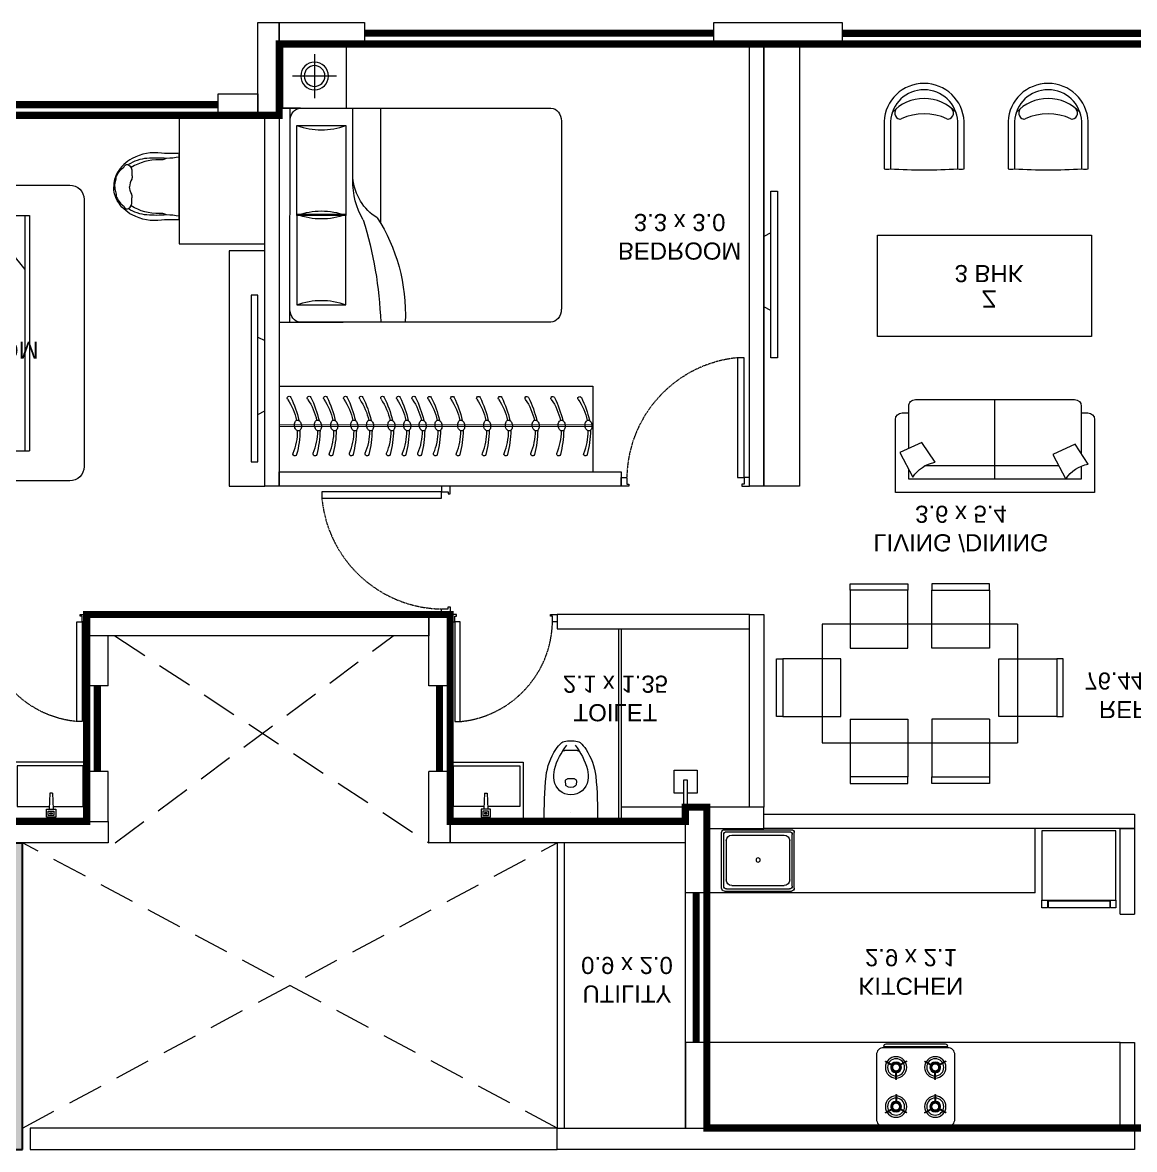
# Model space of a CAD drawing. Header units: inches. Extents: x 27644242 to 29005101, y -955243 to 216979.
# Drawn here: x 28747994 to 28755794, y -346802 to -338901 of the extents above; entities that cross this region are included whole.
import ezdxf

# ---------------------------------------------------------------- set-up
doc = ezdxf.new("R2010")
doc.units = ezdxf.units.IN
doc.header["$MEASUREMENT"] = 0
doc.set_wipeout_variables(frame=1)
for name, pattern in [('DASHED', [0.75, 0.5, -0.25]), ('DASHED2', [0.375, 0.25, -0.125]), ('HIDDEN', [0.375, 0.25, -0.125])]:
    doc.linetypes.add(name, pattern=pattern)
doc.layers.get('Defpoints').update_dxf_attribs({"color": 8})
for name, color, linetype, lineweight in [('AHC-A-COLUMN', 210, 'Continuous', 30), ('AHC-A-DUCT', 14, 'HIDDEN', 5), ('Columns', 1, 'Continuous', 25), ('DOOR', 4, 'Continuous', 0), ('ELEVATION', 40, 'Continuous', 13), ('FURN', 250, 'Continuous', 0), ('WALL', 7, 'Continuous', 20), ('WINDOW', 162, 'Continuous', 13)]:
    doc.layers.add(name, color=color, linetype=linetype, lineweight=lineweight)
doc.layers.add('text', color=7, linetype='Continuous')
doc.styles.add('AMITS', font='arial.ttf')

# ---------------------------------------------------------------- blocks, each defined once
blk = doc.blocks.new('FFFF')
at = {"layer": 'Columns', "ltscale": 500, "transparency": 33554610}
h = blk.add_hatch(color=256, dxfattribs=at)
h.dxf.hatch_style = 1
h.paths.add_polyline_path([(27448525.2, -46437.6), (27450525.2, -46437.6), (27450525.2, -48237.6), (27450525.2, -48387.6), (27450725.2, -48387.6), (27450725.2, -46237.6), (27446125.2, -46237.6), (27446125.2, -48387.6), (27446325.2, -48387.6), (27446325.2, -48237.6), (27446325.2, -46437.6), (27448325.2, -46437.6), (27448325.2, -48237.6), (27448325.2, -48387.6), (27448525.2, -48387.6), (27448525.2, -48237.6), (27448519.5, -48237.6), (27448525.2, -48232.4)])
at = {"color": 8, "ltscale": 500}
for p, q in [((27446325.2, -46437.6), (27448325.2, -48237.6)), ((27448325.2, -46437.6), (27446325.2, -48237.6)), ((27448519.5, -48237.6), (27450525.2, -46437.6)), ((27448525.2, -46437.6), (27450525.2, -48237.6))]:
    blk.add_line(p, q, dxfattribs=at)
at = {"layer": 'AHC-A-COLUMN', "ltscale": 500}
for p, q in [((27446125.2, -48387.6), (27446125.2, -46237.6)), ((27446125.2, -46237.6), (27450725.2, -46237.6)), ((27450725.2, -48387.6), (27450725.2, -46237.6)), ((27446325.2, -46437.6), (27448325.2, -46437.6)), ((27446325.2, -48387.6), (27446325.2, -46437.6)), ((27448325.2, -48387.6), (27448325.2, -46437.6)), ((27450525.2, -46437.6), (27448525.2, -46437.6)), ((27448525.2, -48387.6), (27448525.2, -46437.6)), ((27450525.2, -48387.6), (27450525.2, -46437.6)), ((27446325.2, -48237.6), (27446875.2, -48237.6)), ((27446875.2, -48237.6), (27446875.2, -48387.6)), ((27447775.2, -48237.6), (27447775.2, -48387.6)), ((27447775.2, -48237.6), (27448325.2, -48237.6)), ((27448519.5, -48237.6), (27449025.2, -48237.6)), ((27449025.2, -48237.6), (27449025.2, -48387.6)), ((27449925.2, -48237.6), (27449925.2, -48387.6)), ((27449925.2, -48237.6), (27450525.2, -48237.6)), ((27446125.2, -48387.6), (27446875.2, -48387.6)), ((27447775.2, -48387.6), (27449025.2, -48387.6)), ((27449925.2, -48387.6), (27450725.2, -48387.6))]:
    blk.add_line(p, q, dxfattribs=at)
at = {"layer": 'FURN', "ltscale": 500}
blk.add_line((27446875.2, -48387.6), (27449925.2, -48387.6), dxfattribs=at)
at = {"layer": 'text', "ltscale": 100, "char_height": 300, "width": 1823.983, "attachment_point": 1, "style": 'AMITS'}
for insert in [(27446404.4, -46901.2), (27448631.1, -46901.2)]:
    blk.add_mtext('\\pxqc;{\\H0.833333x;LIFT\\P\\H0.6x;2.0 x 1.8\\P10 P}', dxfattribs=dict(at, insert=insert))
blk = doc.blocks.new('DOOR_750')
at = {"layer": 'DOOR'}
for points in [[(-70, 50), (-32.5, 50), (-32.5, 750), (-70, 750)], [(-750, 50), (-717.5, 50), (-717.5, 12.5), (-705, 12.5), (-705, 0), (-750, 0)], [(0, 50), (-32.5, 50), (-32.5, 12.5), (-45, 12.5), (-45, 0), (0, 0)]]:
    blk.add_lwpolyline(points, close=True, dxfattribs=at)
at = {"layer": 'DOOR', "linetype": 'DASHED', "ltscale": 10}
blk.add_arc((-2.4, 38), 715.2, 95.4221, 179.04025, dxfattribs=at)
blk = doc.blocks.new('A$C3C731254-flat-1')
at = {"layer": 'FURN'}
for p, q in [((-77430.4, -2820), (-77430.7, -2801.7)), ((-77430.4, -2801.7), (-77317.9, -2797)), ((-77430.4, -2820), (-77317.9, -2824.7))]:
    blk.add_line(p, q, dxfattribs=at)
for points in [[(-77233.3, -3060.6), (-77647.7, -3060.6), (-77647.7, -2547.5), (-77233.3, -2547.5)], [(-77262.7, -2843), (-77262.7, -2778.3), (-77317.9, -2778.3), (-77317.9, -2843)], [(-77275, -2830.8), (-77275, -2790.5), (-77305.7, -2790.5), (-77305.7, -2830.8)], [(-77287.2, -2818.6), (-77287.2, -2802.7), (-77293.4, -2802.7), (-77293.4, -2818.6)]]:
    blk.add_lwpolyline(points, close=True, dxfattribs=at)
blk.add_lwpolyline([(-77338.5, -2823.8), (-77338.5, -3036.2), (-77623.2, -3036.2), (-77623.2, -2571.9), (-77338.5, -2571.9), (-77338.5, -2797.8)], dxfattribs=at)
blk = doc.blocks.new('A$C3A956F37-flat-1')
at = {"layer": 'FURN'}
blk.add_line((-168.3, 90.2), (0, 90.2), dxfattribs=at)
for points in [[(-97.1, 66.7), (-97.1, 0), (-258.5, 0), (-258.5, 161.4), (-97.1, 161.4), (-97.1, 90.2)], [(0, 67.1), (-191.4, 67.1), (-191.4, 90.2), (-168.3, 90.2)]]:
    blk.add_lwpolyline(points, dxfattribs=at)
blk = doc.blocks.new('A$C3D5F2F58')
at = {"color": 0, "linetype": 'ByBlock'}
blk.add_wipeout([(187.5, 0), (-187.5, 0), (-185.4, -124.8), (-182.6, -194.2), (-178.7, -263.3), (-175.9, -302), (-169.5, -348.6), (-150.7, -414.8), (-143.6, -432.7), (-131.4, -459.4), (-111.6, -495.4), (-106, -504.2), (-86.3, -529.7), (-71.8, -545.1), (-63.8, -552.7), (-55.8, -558), (-40.6, -562), (-22.7, -564.1), (3.1, -565), (29.6, -563.4), (46.7, -561), (55.8, -558), (74.2, -542.7), (100.9, -511.4), (135.4, -451.2), (158.3, -392.2), (171.2, -340), (178.9, -260.4), (185.1, -136.1), (187.4, -46)], dxfattribs=at)
for p, q in [((-187.5, 0), (187.5, 0)), ((0, -62.5), (0, -62.5)), ((-38.3, -282.4), (-35.8, -255.2)), ((-24.2, -298), (24.2, -298)), ((35.8, -255.2), (38.3, -282.4)), ((-42.5, -496.8), (42.5, -496.8))]:
    blk.add_line(p, q, dxfattribs=at)
at = {"color": 0, "linetype": 'ByBlock', "extrusion": (0, 0, -1)}
for centre, major_axis, ratio, start_param, end_param in [((3903, 5.3), (4087.6, 164.4), 0.940247, 3.100232, 3.182953), ((-3903, 5.4), (-4087.6, 164.4), 0.940247, 3.100232, 3.182953), ((0, -305.1), (84.4, 84.4), 1, 4.07333, 6.922251), ((0, -292.3), (-38.2, 38.2), 1, 0.139988, 1.430816), ((86.9, -319.1), (146.6, 146.6), 1, 3.705861, 4.079165), ((-24.2, -283.7), (10, 10), 1, 2.356198, 4.018929), ((-27.3, -256), (6.03, 6.03), 1, 4.01894, 4.852375), ((24.2, -283.7), (-10, 10), 1, 2.264265, 3.926995), ((27.3, -256), (6.03, 6.03), 1, -0.139979, 0.693472), ((-86.9, -319.1), (-146.6, 146.6), 1, 2.204028, 2.577331), ((275.8, -257.5), (321.4, 321.4), 1, 3.353441, 3.79389), ((326.3, -245.8), (-323.4, 323.4), 1, 4.816657, 5.23508), ((-326.3, -245.8), (-323.4, 323.4), 1, 2.618909, 3.037332), ((-275.8, -257.5), (-321.4, 321.4), 1, 2.489302, 2.929752), ((119.3, -350.5), (192.8, 192.8), 1, 3.092098, 3.328462), ((-40.9, -527.4), (24.1, 24.1), 1, 2.528301, 3.092099), ((-42.5, -474.1), (16.1, 16.1), 1, 2.356198, 3.387836), ((42.5, -474.1), (16.1, 16.1), 1, 1.324559, 2.356198), ((40.9, -527.4), (24.1, 24.1), 1, 1.620298, 2.184095), ((-119.3, -350.5), (192.8, 192.8), 1, 1.383935, 1.620298), ((0, -292.3), (-192.8, 192.8), 1, 3.75489, 4.099099)]:
    blk.add_ellipse(centre, major_axis=major_axis, ratio=ratio, start_param=start_param, end_param=end_param, dxfattribs=at)
blk = doc.blocks.new('A$C3E645E75')
at = {"extrusion": (0, 0, -1), "zscale": -0.9999999999999998, "rotation": 179.9999999999989}
blk.add_blockref('A$C3D5F2F58', (0, 0), dxfattribs=at)
blk = doc.blocks.new('KITCHEN')
at = {"layer": 'FURN'}
for p, q in [((-135119.8, 232209.5, 0), (-135591, 232209.5, 0)), ((-135134.2, 232195.1, 0), (-135576.6, 232195.1, 0)), ((-135610.4, 231798.9, 0), (-135610.4, 232190.1, 0)), ((-135596, 231813.3, 0), (-135596, 232175.7, 0)), ((-135577.9, 231857, 0), (-135577.9, 232131.9, 0)), ((-135171.7, 232170.8, 0), (-135539.1, 232170.8, 0)), ((-135132.8, 232131.9, 0), (-135132.8, 231857, 0)), ((-135114.8, 231813.3, 0), (-135114.8, 232175.7, 0)), ((-135100.4, 231798.9, 0), (-135100.4, 232190.1, 0)), ((-135171.7, 231818.2, 0), (-135539.1, 231818.2, 0)), ((-135119.8, 231779.5, 0), (-135591, 231779.5, 0)), ((-135134.2, 231793.9, 0), (-135576.6, 231793.9, 0))]:
    blk.add_line(p, q, dxfattribs=at)
blk.add_circle((-135356.3, 231997.3, 0), 14.6, dxfattribs=at)
for centre, radius, start, end in [((-135591, 232190.1, 0), 19.4, 89.99995, 179.99995), ((-135576.6, 232175.7, 0), 19.4, 89.99995, 179.99995), ((-135134.2, 232175.7, 0), 19.4, 359.99995, 89.99995), ((-135119.8, 232190.1, 0), 19.4, 359.99995, 89.99995), ((-135539.1, 232131.9, 0), 38.9, 89.99995, 179.99995), ((-135171.7, 232131.9, 0), 38.9, 359.99995, 89.99995), ((-135591, 231798.9, 0), 19.4, 180.00005, 270.00005), ((-135576.6, 231813.3, 0), 19.4, 180.00005, 270.00005), ((-135539.1, 231857, 0), 38.9, 179.99995, 269.99995), ((-135171.7, 231857, 0), 38.9, 269.99995, 359.99995), ((-135134.2, 231813.3, 0), 19.4, 270.00005, 0.00005), ((-135119.8, 231798.9, 0), 19.4, 270.00005, 0.00005)]:
    blk.add_arc(centre, radius, start, end, dxfattribs=at)
blk = doc.blocks.new('A$C700F438C')
at = {"layer": 'FURN', "color": 8, "extrusion": (-6.65399e-08, 5.27913e-08, 1)}
for p, q in [((0.0734, 1.5, 0), (1.8303, 1.5001, 0)), ((1.98, 1.5001, 0), (1.53, 1.5001, 0)), ((1.98, 1.5001, 0), (1.53, 1.5001, 0)), ((1.98, 1.5001, 0), (1.53, 1.5001, 0)), ((1.9038, 1.5001, 0), (1.9039, 0.0001, 0)), ((0.0001, 0.0914, 0), (0, 1.4086, 0)), ((1.8548, 1.3782, 0), (1.5121, 1.3782, 0)), ((1.5121, 1.3782, 0), (1.5121, 0.7466, 0)), ((1.8548, 0.7466, 0), (1.8548, 1.3782, 0)), ((1.2673, 0.799, 0), (1.2673, 0.0001, 0)), ((1.5121, 0.122, 0), (1.5121, 0.7536, 0)), ((1.5121, 0.7536, 0), (1.8548, 0.7536, 0)), ((1.5121, 0.7466, 0), (1.8548, 0.7466, 0)), ((1.8548, 0.7536, 0), (1.8549, 0.122, 0)), ((1.4632, 0.503, 0), (1.4632, 0.0001, 0)), ((1.8549, 0.122, 0), (1.5121, 0.122, 0)), ((1.8304, 0.0001, 0), (0.0735, 0, 0)), ((1.9039, 0.0001, 0), (1.9801, 0.0001, 0))]:
    blk.add_line(p, q, dxfattribs=at)
at = {"layer": 'FURN', "linetype": 'Continuous', "lineweight": 0, "extrusion": (-6.65399e-08, 5.27913e-08, 1)}
blk.add_line((1.8304, 0.0001, 0), (1.9174, 0.0001, 0), dxfattribs=at)
at = {"layer": 'FURN', "color": 8, "extrusion": (6.65399e-08, -5.27913e-08, -1)}
for centre, major_axis, ratio, start_param, end_param in [((0.0735, 1.4086, 0), (0, -0.0914, 0), 0.803207, 1.570796, 3.141593), ((1.9589, 1.4544, 0), (0, -1.0771, 0), 0.803207, 0.880587, 1.613256), ((3.067, 1.6025, 0), (0.0001, -2.243, 0), 0.803207, 1.197175, 1.525138), ((1.8304, 1.4087, 0), (0, -0.0914, 0), 0.803207, 3.141593, 4.712389), ((1.6834, 2.1097, 0), (0, -0.762, 0), 0.803207, -0.283794, 0.283794), ((0.6693, 0.0845, 0), (-0.7051, -0.6147, 0), 0.604617, 2.952061, 3.536756), ((-0.0315, 0.1903, 0), (-1.467, -0.4936, 0), 0.581007, 3.019706, 3.343381), ((1.6835, 0.0151, 0), (0, -0.762, 0), 0.803207, 2.857799, 3.425387), ((0.0735, 0.0914, 0), (0, -0.0914, 0), 0.803207, 0, 1.570796), ((1.8304, 0.0915, 0), (0, -0.0914, 0), 0.803207, -1.570796, 0)]:
    blk.add_ellipse(centre, major_axis=major_axis, ratio=ratio, start_param=start_param, end_param=end_param, dxfattribs=at)
at = {"layer": 'FURN', "color": 8, "extrusion": (-6.65399e-08, 5.27913e-08, 1)}
for centre, start_param, end_param in [((1.6835, 1.4851, 0), -0.283794, 0.283794), ((1.6835, -0.6096, 0), 2.857799, 3.425387)]:
    blk.add_ellipse(centre, major_axis=(0, -0.762, 0), ratio=0.803207, start_param=start_param, end_param=end_param, dxfattribs=at)
blk = doc.blocks.new('BEDROOM')
at = {"layer": 'FURN', "linetype": 'Continuous', "extrusion": (-5.00305e-08, -8.66553e-08, 1)}
for p, q in [((1066.1, 501.3, 0), (1066.1, 192.6, 0)), ((911.7, 347, 0), (1220.4, 347, 0))]:
    blk.add_line(p, q, dxfattribs=at)
at = {"layer": 'FURN', "ltscale": 500}
blk.add_line((1314.6, 122.1, 0), (1315.2, -1377.9, 0), dxfattribs=at)
at = {"layer": 'FURN', "ltscale": 0.05, "extrusion": (-5.00305e-08, -8.66553e-08, 1), "elevation": 0}
blk.add_lwpolyline([(1291.1, 122), (841.1, 122), (841.1, 572), (1291.1, 572)], close=True, dxfattribs=at)
at = {"layer": 'FURN', "linetype": 'Continuous', "extrusion": (-5.00305e-08, -8.66553e-08, 1)}
for radius in [97, 72.8]:
    blk.add_circle((1066.1, 347, 0), radius, dxfattribs=at)
at = {"layer": 'FURN', "extrusion": (-3.01072e-07, 1.30707e-07, 1), "xscale": -1000.000000000015, "yscale": 1000.000000000015, "zscale": 1000.000000000007, "rotation": 180.0236273616612}
blk.add_blockref('A$C700F438C', (-665.5, 121.4, 0), dxfattribs=at)
blk = doc.blocks.new('edddew234')
at = {"layer": 'FURN', "linetype": 'Continuous', "extrusion": (5.00305e-08, 8.66553e-08, 1)}
for p, q in [((1390.9, 2058.4, 0), (1390.9, 1749.7, 0)), ((1545.3, 1904, 0), (1236.6, 1904, 0))]:
    blk.add_line(p, q, dxfattribs=at)
at = {"layer": 'FURN', "ltscale": 0.05, "extrusion": (5.00305e-08, 8.66553e-08, 1)}
for p, q in [((1615.9, 1650, 0), (-334.1, 1650, 0)), ((-334.1, 1650, 0), (-334.1, 0, 0)), ((5.5, 1650, 0), (-299.5, 1271.1, 0)), ((-299.5, 1650, 0), (-299.5, 0, 0)), ((1546.7, 1650, 0), (1546.7, 0, 0)), ((1615.9, 1650, 0), (1615.9, 0, 0)), ((1615.9, 0, 0), (-334.1, 0, 0))]:
    blk.add_line(p, q, dxfattribs=at)
blk.add_lwpolyline([(1165.9, 1679), (1615.9, 1679), (1615.9, 2129), (1165.9, 2129)], close=True, dxfattribs=at)
at = {"layer": 'FURN', "linetype": 'Continuous', "extrusion": (5.00305e-08, 8.66553e-08, 1)}
for points in [[(1494.4, 1449.2), (1203.1, 1449.2), (1203.1, 869.5), (1494.4, 869.5)], [(1494.4, 189.8), (1203.1, 189.8), (1203.1, 769.5), (1494.4, 769.5)]]:
    blk.add_lwpolyline(points, close=True, dxfattribs=at)
for radius in [97, 72.8]:
    blk.add_circle((1390.9, 1904), radius, dxfattribs=at)
blk = doc.blocks.new('TVVVV')
at = {"layer": 'FURN', "ltscale": 1000, "elevation": 0}
blk.add_lwpolyline([(-129.9, 740.3), (-82, 740.3), (-82, -428.6), (-129.9, -428.6)], close=True, dxfattribs=at)
for points in [[(-129.9, 446.7), (-178.7, 422)], [(-129.9, -95.7), (-178.7, -71)]]:
    blk.add_lwpolyline(points, dxfattribs=at)
blk = doc.blocks.new('CHAIR3A')
at = {"linetype": 'ByBlock'}
blk.add_line((-52, -301), (-52, 301), dxfattribs=at)
for points in [[(-52, 301, -0.003941), (-52, 301, 0.024434), (-3, 299, 0.045583), (106, 303, -0.150789), (371, 255, -0.143435), (506, 126, -0.142303), (537, 0, -2.98005)], [(-52, 267, 0.057605), (62, 255, -0.038875), (238, 255, -0.121281), (406, 199, -1.697813)], [(-52, 267, 0.057605), (62, 255, -0.038875), (238, 255, -0.121281), (406, 199, -1.697813)], [(68, 254, 0.173618), (87, 244, 0.0594), (126, 241, -0.149572), (381, 173, 1.755029)], [(68, 254, 0.173618), (87, 244, 0.0594), (126, 241, -0.149572), (381, 173, 1.755029)], [(529, 0, 0.08954), (521, 43, -0.106296), (517, 70, 0.127969), (512, 95, 0.046207), (480, 147, 0.087077), (465, 161, -0.116175), (440, 187, 0.417123), (406, 196, 0.303615), (375, 132, -0.099252), (373, 96, 0.17219), (376, 68, -0.081748), (395, 0, 1.609398)], [(529, 0, 0.08954), (521, 43, -0.106296), (517, 70, 0.127969), (512, 95, 0.046207), (480, 147, 0.087077), (465, 161, -0.116175), (440, 187, 0.417123), (406, 196, 0.303615), (375, 132, -0.099252), (373, 96, 0.17219), (376, 68, -0.081748), (395, 0, 1.609398)], [(-52, -301, 0.003941), (-52, -300, -0.024434), (-3, -299, -0.045583), (106, -303, 0.150789), (371, -255, 0.143435), (506, -126, 0.142303), (537, 0, 2.98005)], [(529, 0, -0.08954), (521, -43, 0.106296), (517, -70, -0.127969), (512, -95, -0.046207), (480, -147, -0.087077), (465, -161, 0.116175), (440, -187, -0.417123), (406, -196, -0.303615), (375, -132, 0.099252), (373, -96, -0.17219), (376, -68, 0.081748), (395, 0, -1.609398)], [(529, 0, -0.08954), (521, -43, 0.106296), (517, -70, -0.127969), (512, -95, -0.046207), (480, -147, -0.087077), (465, -161, 0.116175), (440, -187, -0.417123), (406, -196, -0.303615), (375, -132, 0.099252), (373, -96, -0.17219), (376, -68, 0.081748), (395, 0, -1.609398)], [(-52, -267, -0.057605), (62, -255, 0.038875), (238, -255, 0.121281), (406, -199, 1.697813)], [(-52, -267, -0.057605), (62, -255, 0.038875), (238, -255, 0.121281), (406, -199, 1.697813)], [(68, -254, -0.173618), (87, -244, -0.0594), (126, -241, 0.149572), (381, -173, -1.755029)], [(68, -254, -0.173618), (87, -244, -0.0594), (126, -241, 0.149572), (381, -173, -1.755029)]]:
    blk.add_lwpolyline(points, format="xyb", dxfattribs=at)
blk = doc.blocks.new('09CH600A')
at = {"linetype": 'ByBlock'}
blk.add_wipeout([(-274.8, -0.3), (275.4, 0.3), (274.1, -34.6), (277.4, -144.8), (278.3, -239.7), (260.7, -323.3), (234.3, -387.2), (192.8, -448.2), (142.4, -494.2), (108.7, -515.4), (33.6, -538.5), (-15.4, -539.8), (-54.4, -534.8), (-102.4, -517.9), (-169.7, -470.7), (-210.9, -423.7), (-232.7, -387.7), (-250.1, -349.6), (-272.9, -269.9), (-278.9, -219), (-277.8, -158.3), (-272.7, -95.5), (-273.1, -52.9), (-273.5, -23.2), (-274.7, -1)], dxfattribs=at)
at = {"linetype": 'ByBlock', "xscale": 0.9151414309484192, "yscale": 0.9151414309484192, "zscale": 0.9151414309484192, "rotation": 270.0696394041314}
blk.add_blockref('CHAIR3A', (0.3, -48), dxfattribs=at)
blk = doc.blocks.new('rffffff')
at = {"layer": 'FURN'}
for p, q in [((146.4, 519.4, 0), (-2053.6, 519.4, 0)), ((-2053.6, 519.4, 0), (-2053.4, -80.6, 0)), ((146.4, 519.4, 0), (146.6, -80.6, 0)), ((146.5, 251, 0), (-2053.5, 250.5, 0)), ((146.5, 239, 0), (-2053.5, 238.5, 0)), ((146.6, -80.6, 0), (-2053.4, -80.6, 0))]:
    blk.add_line(p, q, dxfattribs=at)
at = {"layer": 'FURN', "extrusion": (9.36485e-09, 6.40542e-09, 1)}
for points in [[(-2027.5, 206.3, 0.144333), (-2018.6, 208, 0.107177), (-2009.2, 215.7, 0.077818), (-2002.9, 226.8, 0.065016), (-1999.4, 241.7, 0.065016), (-1999.8, 257, 0.077818), (-2003.7, 269.1, 0.107177), (-2011.3, 278.5, 0.144333), (-2019.7, 282, 0.144333), (-2028.7, 280.3, 0.107177), (-2038, 272.7, 0.077818), (-2044.4, 261.6, 0.065016), (-2047.9, 246.7, 0.065016), (-2047.5, 231.4, 0.077818), (-2043.5, 219.2, 0.107177), (-2035.9, 209.8, 0.144333)], [(-1839.5, 206.4, 0.144333), (-1830.6, 208.1, 0.107177), (-1821.2, 215.7, 0.077818), (-1814.9, 226.9, 0.065016), (-1811.4, 241.7, 0.065016), (-1811.8, 257, 0.077818), (-1815.7, 269.2, 0.107177), (-1823.3, 278.6, 0.144333), (-1831.7, 282.1, 0.144333), (-1840.7, 280.4, 0.107177), (-1850, 272.8, 0.077818), (-1856.4, 261.6, 0.065016), (-1859.9, 246.7, 0.065016), (-1859.5, 231.5, 0.077818), (-1855.5, 219.3, 0.107177), (-1847.9, 209.9, 0.144333)], [(-1657.3, 206.5, 0.144333), (-1648.4, 208.2, 0.107177), (-1639, 215.8, 0.077818), (-1632.6, 226.9, 0.065016), (-1629.1, 241.8, 0.065016), (-1629.5, 257.1, 0.077818), (-1633.5, 269.3, 0.107177), (-1641.1, 278.7, 0.144333), (-1649.5, 282.2, 0.144333), (-1658.4, 280.5, 0.107177), (-1667.8, 272.8, 0.077818), (-1674.1, 261.7, 0.065016), (-1677.7, 246.8, 0.065016), (-1677.2, 231.5, 0.077818), (-1673.3, 219.3, 0.107177), (-1665.7, 209.9, 0.144333)], [(-1469, 206.6, 0.144333), (-1460.1, 208.2, 0.107177), (-1450.7, 215.9, 0.077818), (-1444.4, 227, 0.065016), (-1440.9, 241.9, 0.065016), (-1441.3, 257.2, 0.077818), (-1445.2, 269.4, 0.107177), (-1452.8, 278.8, 0.144333), (-1461.2, 282.2, 0.144333), (-1470.2, 280.6, 0.107177), (-1479.5, 272.9, 0.077818), (-1485.9, 261.8, 0.065016), (-1489.4, 246.9, 0.065016), (-1489, 231.6, 0.077818), (-1485, 219.4, 0.107177), (-1477.4, 210, 0.144333)], [(-1316.8, 206.7, 0.144333), (-1307.9, 208.3, 0.107177), (-1298.5, 216, 0.077818), (-1292.1, 227.1, 0.065016), (-1288.6, 242, 0.065016), (-1289, 257.3, 0.077818), (-1293, 269.5, 0.107177), (-1300.6, 278.9, 0.144333), (-1309, 282.3, 0.144333), (-1317.9, 280.6, 0.107177), (-1327.3, 273, 0.077818), (-1333.6, 261.9, 0.065016), (-1337.2, 247, 0.065016), (-1336.7, 231.7, 0.077818), (-1332.8, 219.5, 0.107177), (-1325.2, 210.1, 0.144333)], [(-1134.5, 206.7, 0.144333), (-1125.6, 208.4, 0.107177), (-1116.2, 216, 0.077818), (-1109.9, 227.2, 0.065016), (-1106.4, 242.1, 0.065016), (-1106.8, 257.4, 0.077818), (-1110.7, 269.5, 0.107177), (-1118.3, 278.9, 0.144333), (-1126.7, 282.4, 0.144333), (-1135.7, 280.7, 0.107177), (-1145, 273.1, 0.077818), (-1151.4, 261.9, 0.065016), (-1154.9, 247.1, 0.065016), (-1154.5, 231.8, 0.077818), (-1150.5, 219.6, 0.107177), (-1142.9, 210.2, 0.144333)], [(-975.2, 206.8, 0.144333), (-966.2, 208.5, 0.107177), (-956.9, 216.1, 0.077818), (-950.5, 227.2, 0.065016), (-947, 242.1, 0.065016), (-947.4, 257.4, 0.077818), (-951.4, 269.6, 0.107177), (-959, 279, 0.144333), (-967.4, 282.5, 0.144333), (-976.3, 280.8, 0.107177), (-985.7, 273.1, 0.077818), (-992, 262, 0.065016), (-995.5, 247.1, 0.065016), (-995.1, 231.8, 0.077818), (-991.2, 219.6, 0.107177), (-983.6, 210.2, 0.144333)], [(-864.6, 206.9, 0.144333), (-855.7, 208.5, 0.107177), (-846.3, 216.2, 0.077818), (-839.9, 227.3, 0.065016), (-836.4, 242.2, 0.065016), (-836.8, 257.5, 0.077818), (-840.8, 269.7, 0.107177), (-848.4, 279.1, 0.144333), (-856.8, 282.5, 0.144333), (-865.7, 280.8, 0.107177), (-875.1, 273.2, 0.077818), (-881.4, 262.1, 0.065016), (-884.9, 247.2, 0.065016), (-884.5, 231.9, 0.077818), (-880.6, 219.7, 0.107177), (-873, 210.3, 0.144333)], [(-755.8, 206.9, 0.144333), (-746.9, 208.6, 0.107177), (-737.5, 216.2, 0.077818), (-731.2, 227.3, 0.065016), (-727.6, 242.2, 0.065016), (-728.1, 257.5, 0.077818), (-732, 269.7, 0.107177), (-739.6, 279.1, 0.144333), (-748, 282.5, 0.144333), (-756.9, 280.9, 0.107177), (-766.3, 273.2, 0.077818), (-772.6, 262.1, 0.065016), (-776.2, 247.2, 0.065016), (-775.8, 231.9, 0.077818), (-771.8, 219.7, 0.107177), (-764.2, 210.3, 0.144333)], [(-645.2, 206.9, 0.144333), (-636.3, 208.6, 0.107177), (-626.9, 216.3, 0.077818), (-620.6, 227.4, 0.065016), (-617.1, 242.3, 0.065016), (-617.5, 257.6, 0.077818), (-621.4, 269.8, 0.107177), (-629, 279.2, 0.144333), (-637.4, 282.6, 0.144333), (-646.3, 280.9, 0.107177), (-655.7, 273.3, 0.077818), (-662.1, 262.2, 0.065016), (-665.6, 247.3, 0.065016), (-665.2, 232, 0.077818), (-661.2, 219.8, 0.107177), (-653.6, 210.4, 0.144333)], [(-495.3, 206.9, 0.144333), (-486.4, 208.6, 0.107177), (-477, 216.2, 0.077818), (-470.7, 227.3, 0.065016), (-467.1, 242.2, 0.065016), (-467.6, 257.5, 0.077818), (-471.5, 269.7, 0.107177), (-479.1, 279.1, 0.144333), (-487.5, 282.5, 0.144333), (-496.4, 280.9, 0.107177), (-505.8, 273.2, 0.077818), (-512.1, 262.1, 0.065016), (-515.7, 247.2, 0.065016), (-515.3, 231.9, 0.077818), (-511.3, 219.7, 0.107177), (-503.7, 210.3, 0.144333)], [(-384.7, 206.9, 0.144333), (-375.8, 208.6, 0.107177), (-366.4, 216.3, 0.077818), (-360.1, 227.4, 0.065016), (-356.6, 242.3, 0.065016), (-357, 257.6, 0.077818), (-360.9, 269.8, 0.107177), (-368.5, 279.2, 0.144333), (-376.9, 282.6, 0.144333), (-385.8, 280.9, 0.107177), (-395.2, 273.3, 0.077818), (-401.6, 262.2, 0.065016), (-405.1, 247.3, 0.065016), (-404.7, 232, 0.077818), (-400.7, 219.8, 0.107177), (-393.1, 210.4, 0.144333)], [(-243.8, 206.9, 0.144333), (-234.9, 208.6, 0.107177), (-225.5, 216.2, 0.077818), (-219.2, 227.3, 0.065016), (-215.6, 242.2, 0.065016), (-216.1, 257.5, 0.077818), (-220, 269.7, 0.107177), (-227.6, 279.1, 0.144333), (-236, 282.5, 0.144333), (-244.9, 280.9, 0.107177), (-254.3, 273.2, 0.077818), (-260.6, 262.1, 0.065016), (-264.2, 247.2, 0.065016), (-263.8, 231.9, 0.077818), (-259.8, 219.7, 0.107177), (-252.2, 210.3, 0.144333)], [(-130.2, 206.9, 0.144333), (-121.3, 208.6, 0.107177), (-111.9, 216.3, 0.077818), (-105.6, 227.4, 0.065016), (-102.1, 242.3, 0.065016), (-102.5, 257.6, 0.077818), (-106.4, 269.8, 0.107177), (-114, 279.2, 0.144333), (-122.4, 282.6, 0.144333), (-131.3, 280.9, 0.107177), (-140.7, 273.3, 0.077818), (-147.1, 262.2, 0.065016), (-150.6, 247.3, 0.065016), (-150.2, 232, 0.077818), (-146.2, 219.8, 0.107177), (-138.6, 210.4, 0.144333)], [(10.7, 206.9, 0.144333), (19.6, 208.6, 0.107177), (29, 216.2, 0.077818), (35.3, 227.3, 0.065016), (38.9, 242.2, 0.065016), (38.4, 257.5, 0.077818), (34.5, 269.7, 0.107177), (26.9, 279.1, 0.144333), (18.5, 282.5, 0.144333), (9.6, 280.9, 0.107177), (0.2, 273.2, 0.077818), (-6.1, 262.1, 0.065016), (-9.7, 247.2, 0.065016), (-9.3, 231.9, 0.077818), (-5.3, 219.7, 0.107177), (2.3, 210.3, 0.144333)]]:
    blk.add_lwpolyline(points, format="xyb", close=True, dxfattribs=at)
for points in [[(-2037.8, 211.5, 0.057952), (-2014.6, 40.9, 1.08017), (-1989.7, 49.3, -0.102886), (-2021.6, 206.8, -0.821198)], [(-1849.8, 211.6, 0.057952), (-1826.6, 40.9, 1.08017), (-1801.7, 49.4, -0.102886), (-1833.6, 206.9, -0.821198)], [(-1667.6, 211.6, 0.057952), (-1644.4, 41, 1.08017), (-1619.4, 49.5, -0.102886), (-1651.4, 207, -0.821198)], [(-1479.3, 211.7, 0.057952), (-1456.1, 41.1, 1.08017), (-1431.2, 49.6, -0.102886), (-1463.1, 207.1, -0.821198)], [(-1327.1, 211.8, 0.057952), (-1303.9, 41.2, 1.08017), (-1278.9, 49.7, -0.102886), (-1310.9, 207.1, -0.821198)], [(-1144.8, 211.9, 0.057952), (-1121.6, 41.2, 1.08017), (-1096.7, 49.7, -0.102886), (-1128.6, 207.2, -0.821198)], [(-985.5, 211.9, 0.057952), (-962.3, 41.3, 1.08017), (-937.3, 49.8, -0.102886), (-969.3, 207.3, -0.821198)], [(-874.9, 212, 0.057952), (-851.7, 41.4, 1.08017), (-826.7, 49.9, -0.102886), (-858.7, 207.3, -0.821198)], [(-766.1, 212, 0.057952), (-742.9, 41.4, 1.08017), (-718, 49.9, -0.102886), (-749.9, 207.4, -0.821198)], [(-655.5, 212.1, 0.057952), (-632.3, 41.5, 1.08017), (-607.4, 49.9, -0.102886), (-639.3, 207.4, -0.821198)], [(-505.6, 212, 0.057952), (-482.4, 41.4, 1.08017), (-457.5, 49.9, -0.102886), (-489.4, 207.4, -0.821198)], [(-395, 212.1, 0.057952), (-371.8, 41.5, 1.08017), (-346.9, 49.9, -0.102886), (-378.8, 207.4, -0.821198)], [(-254.1, 212, 0.057952), (-230.9, 41.4, 1.08017), (-206, 49.9, -0.102886), (-237.9, 207.4, -0.821198)], [(-140.5, 212.1, 0.057952), (-117.3, 41.5, 1.08017), (-92.4, 49.9, -0.102886), (-124.3, 207.4, -0.821198)], [(0.4, 212, 0.057952), (23.6, 41.4, 1.08017), (48.5, 49.9, -0.102886), (16.6, 207.4, -0.821198)]]:
    blk.add_lwpolyline(points, format="xyb", dxfattribs=at)
for centre, radius, start, end in [((-1304.3, 112.9, 0), 745.3, 153.84974, 167.11662), ((-1627.4, 201.8, 0), 394.6, 145.02139, 168.51845), ((-1961.5, 435.5, 0), 13.2, 325.02116, 153.84954), ((-1116.3, 113, 0), 745.3, 153.84974, 167.11662), ((-1439.4, 201.8, 0), 394.6, 145.02139, 168.51845), ((-1773.5, 435.6, 0), 13.2, 325.02116, 153.84954), ((-934.1, 113.1, 0), 745.3, 153.84974, 167.11662), ((-1257.1, 201.9, 0), 394.6, 145.02139, 168.51845), ((-1591.3, 435.7, 0), 13.2, 325.02116, 153.84954), ((-745.8, 113.1, 0), 745.3, 153.84974, 167.11662), ((-1068.9, 202, 0), 394.6, 145.02139, 168.51845), ((-1403, 435.8, 0), 13.2, 325.02116, 153.84954), ((-593.6, 113.2, 0), 745.3, 153.84974, 167.11662), ((-916.6, 202.1, 0), 394.6, 145.02139, 168.51845), ((-1250.8, 435.9, 0), 13.2, 325.02116, 153.84954), ((-411.3, 113.3, 0), 745.3, 153.84974, 167.11662), ((-734.4, 202.2, 0), 394.6, 145.02139, 168.51845), ((-1068.5, 435.9, 0), 13.2, 325.02116, 153.84954), ((-252, 113.4, 0), 745.3, 153.84974, 167.11662), ((-575, 202.2, 0), 394.6, 145.02139, 168.51845), ((-909.1, 436, 0), 13.2, 325.02116, 153.84954), ((-141.4, 113.4, 0), 745.3, 153.84974, 167.11662), ((-464.4, 202.3, 0), 394.6, 145.02139, 168.51845), ((-798.6, 436.1, 0), 13.2, 325.02116, 153.84954), ((-32.6, 113.5, 0), 745.3, 153.84974, 167.11662), ((-355.6, 202.3, 0), 394.6, 145.02139, 168.51845), ((-689.8, 436.1, 0), 13.2, 325.02116, 153.84954), ((78, 113.5, 0), 745.3, 153.84974, 167.11662), ((-245, 202.4, 0), 394.6, 145.02139, 168.51845), ((-579.2, 436.2, 0), 13.2, 325.02116, 153.84954), ((227.9, 113.5, 0), 745.3, 153.84974, 167.11662), ((-95.1, 202.3, 0), 394.6, 145.02139, 168.51845), ((-429.3, 436.1, 0), 13.2, 325.02116, 153.84954), ((338.5, 113.5, 0), 745.3, 153.84974, 167.11662), ((15.5, 202.4, 0), 394.6, 145.02139, 168.51845), ((-318.7, 436.2, 0), 13.2, 325.02116, 153.84954), ((479.4, 113.5, 0), 745.3, 153.84974, 167.11662), ((156.4, 202.3, 0), 394.6, 145.02139, 168.51845), ((-177.8, 436.1, 0), 13.2, 325.02116, 153.84954), ((593, 113.5, 0), 745.3, 153.84974, 167.11662), ((270, 202.4, 0), 394.6, 145.02139, 168.51845), ((-64.2, 436.2, 0), 13.2, 325.02116, 153.84954), ((733.9, 113.5, 0), 745.3, 153.84974, 167.11662), ((410.9, 202.3, 0), 394.6, 145.02139, 168.51845), ((76.7, 436.1, 0), 13.2, 325.02116, 153.84954)]:
    blk.add_arc(centre, radius, start, end, dxfattribs=at)
blk = doc.blocks.new('FRDG')
at = {"layer": 'FURN', "color": 8, "lineweight": 0, "extrusion": (3.3432e-08, -6.87431e-09, 1), "elevation": 0.0002}
for points in [[(9345.9976, -728.4923), (9346.5081, -728.4923), (9346.5081, -727.946), (9345.9976, -727.946)], [(9346.5081, -727.946), (9346.5659, -727.946), (9346.5659, -727.986), (9346.5081, -727.986)], [(9346.5139, -727.9917), (9346.5659, -727.9917), (9346.5659, -728.4442), (9346.5139, -728.4442)], [(9346.5081, -728.4523), (9346.5659, -728.4523), (9346.5659, -728.4923), (9346.5081, -728.4923)]]:
    blk.add_lwpolyline(points, close=True, dxfattribs=at)
blk = doc.blocks.new('hob')
at = {"layer": 'FURN', "extrusion": (2e-16, 7.34249e-08, 1)}
for p, q in [((-747640.1, 890446.8), (-747612.6, 890399.1)), ((-747635.8, 890449.3), (-747608.2, 890401.6)), ((-747280.1, 890449.3), (-747307.7, 890401.6)), ((-747275.8, 890446.8), (-747303.3, 890399.1)), ((-747510.5, 890377), (-747565.5, 890377)), ((-747510.5, 890372), (-747565.5, 890372)), ((-747405.4, 890377), (-747350.3, 890377)), ((-747405.4, 890372), (-747350.3, 890372)), ((-747640.1, 890302.2), (-747612.6, 890349.9)), ((-747635.8, 890299.7), (-747608.2, 890347.4)), ((-747280.1, 890299.7), (-747307.7, 890347.4)), ((-747275.8, 890302.2), (-747303.3, 890349.9)), ((-747640.1, 890171.8), (-747612.6, 890124.1)), ((-747635.8, 890174.3), (-747608.2, 890126.6)), ((-747280.1, 890174.3), (-747307.7, 890126.6)), ((-747275.8, 890171.8), (-747303.3, 890124.1)), ((-747640.1, 890027.2), (-747612.6, 890074.9)), ((-747635.8, 890024.7), (-747608.2, 890072.4)), ((-747510.5, 890102), (-747565.5, 890102)), ((-747510.5, 890097), (-747565.5, 890097)), ((-747405.4, 890102), (-747350.3, 890102)), ((-747405.4, 890097), (-747350.3, 890097)), ((-747280.1, 890024.7), (-747307.7, 890072.4)), ((-747275.8, 890027.2), (-747303.3, 890074.9))]:
    blk.add_line(p, q, dxfattribs=at)
at = {"layer": 'FURN', "extrusion": (2e-16, 7.34249e-08, 1), "elevation": 0.1}
for points in [[(-747232.9, 889962), (-747682.9, 889962, -0.414214), (-747732.9, 890012), (-747732.9, 890462, -0.414214), (-747682.9, 890512), (-747232.9, 890512, -0.414214), (-747182.9, 890462), (-747182.9, 890012, -0.414214)], [(-747172.9, 890462, -0.414214), (-747157.9, 890447), (-747157.9, 890027, -0.414214), (-747172.9, 890012), (-747172.9, 890027)]]:
    blk.add_lwpolyline(points, format="xyb", close=True, dxfattribs=at)
at = {"layer": 'FURN', "extrusion": (2e-16, 7.34249e-08, 1), "const_width": 20, "elevation": 0.1}
for points in [[(-747625.4, 890374.5, 1), (-747565.4, 890374.5, 1)], [(-747290.4, 890374.5, 1), (-747350.4, 890374.5, 1)], [(-747625.4, 890099.5, -1), (-747565.4, 890099.5, -1)], [(-747290.4, 890099.5, 1), (-747350.4, 890099.5, 1)]]:
    blk.add_lwpolyline(points, format="xyb", close=True, dxfattribs=at)
at = {"layer": 'FURN', "extrusion": (2e-16, 7.34249e-08, 1)}
for centre, radius in [((-747595.4, 890374.5, 0.1), 75), ((-747320.4, 890374.5, 0.1), 75), ((-747595.4, 890374.5, 0.1), 60), ((-747595.4, 890374.5, 0.1), 37.5), ((-747320.4, 890374.5, 0.1), 60), ((-747320.4, 890374.5, 0.1), 37.5), ((-747595.4, 890099.5, 0.1), 75), ((-747595.4, 890099.5, 0.1), 60), ((-747595.4, 890099.5, 0.1), 37.5), ((-747320.4, 890099.5, 0.1), 75), ((-747320.4, 890099.5, 0.1), 60), ((-747320.4, 890099.5, 0.1), 37.5)]:
    blk.add_circle(centre, radius, dxfattribs=at)
for centre, start, end in [((-747595.4, 890374.5, 0.1), 118.31459, 121.68541), ((-747320.4, 890374.5, 0.1), 58.31459, 61.68541), ((-747320.4, 890374.5, 0.1), 58.31459, 61.68541), ((-747595.4, 890374.5, 0.1), 358.31459, 1.68541), ((-747320.4, 890374.5, 0.1), 178.31459, 181.68541), ((-747595.4, 890374.5, 0.1), 238.31459, 241.68541), ((-747320.4, 890374.5, 0.1), 298.31459, 301.68541), ((-747595.4, 890099.5, 0.1), 118.31459, 121.68541), ((-747320.4, 890099.5, 0.1), 58.31459, 61.68541), ((-747320.4, 890099.5, 0.1), 58.31459, 61.68541), ((-747595.4, 890099.5, 0.1), 358.31459, 1.68541), ((-747320.4, 890099.5, 0.1), 178.31459, 181.68541), ((-747595.4, 890099.5, 0.1), 238.31459, 241.68541), ((-747320.4, 890099.5, 0.1), 298.31459, 301.68541)]:
    blk.add_arc(centre, 85, start, end, dxfattribs=at)
blk = doc.blocks.new('DINING TBALE')
at = {"layer": 'FURN'}
for p, q in [((551.6, 1664.6, 0.3), (551.6, 1709.6, 0.3)), ((551.6, 1709.6, 0.3), (956.6, 1709.6, 0.3)), ((551.6, 1664.6, 0.3), (551.6, 1709.6, 0.3)), ((956.6, 1664.6, 0.3), (551.6, 1664.6, 0.3)), ((551.6, 1664.6, 0.3), (551.6, 1259.6, 0.3)), ((956.6, 1664.6, 0.3), (551.6, 1664.6, 0.3)), ((956.6, 1709.6, 0.3), (956.6, 1664.6, 0.3)), ((956.6, 1259.6, 0.3), (956.6, 1664.6, 0.3)), ((1123.3, 1709.6, 0.3), (1123.3, 1664.6, 0.3)), ((1528.3, 1709.6, 0.3), (1123.3, 1709.6, 0.3)), ((1123.3, 1259.6, 0.3), (1123.3, 1664.6, 0.3)), ((1123.3, 1664.6, 0.3), (1528.3, 1664.6, 0.3)), ((1123.3, 1664.6, 0.3), (1528.3, 1664.6, 0.3)), ((1528.3, 1664.6, 0.3), (1528.3, 1709.6, 0.3)), ((1528.3, 1664.6, 0.3), (1528.3, 1709.6, 0.3)), ((1528.3, 1664.6, 0.3), (1528.3, 1259.6, 0.3)), ((1726.2, 1426.2, 0.3), (353.7, 1426.2, 0.3)), ((353.7, 1426.2, 0.3), (353.7, 594.2, 0.3)), ((1726.2, 1426.2, 0.3), (1726.2, 594.2, 0.3)), ((551.6, 1259.6, 0.3), (956.6, 1259.6, 0.3)), ((1528.3, 1259.6, 0.3), (1123.3, 1259.6, 0.3)), ((35, 1184.3, 0.3), (80, 1184.3, 0.3)), ((35, 779.3, 0.3), (35, 1184.3, 0.3)), ((485, 1184.3, 0.3), (80, 1184.3, 0.3)), ((80, 1184.3, 0.3), (80, 779.3, 0.3)), ((80, 1184.3, 0.3), (80, 779.3, 0.3)), ((485, 779.3, 0.3), (485, 1184.3, 0.3)), ((1594.9, 1184.3, 0.3), (1999.9, 1184.3, 0.3)), ((1594.9, 779.3, 0.3), (1594.9, 1184.3, 0.3)), ((2044.9, 1184.3, 0.3), (1999.9, 1184.3, 0.3)), ((1999.9, 1184.3, 0.3), (1999.9, 779.3, 0.3)), ((1999.9, 1184.3, 0.3), (1999.9, 779.3, 0.3)), ((2044.9, 779.3, 0.3), (2044.9, 1184.3, 0.3)), ((80, 779.3, 0.3), (35, 779.3, 0.3)), ((80, 779.3, 0.3), (35, 779.3, 0.3)), ((80, 779.3, 0.3), (485, 779.3, 0.3)), ((551.6, 760.8, 0.3), (956.6, 760.8, 0.3)), ((551.6, 760.8, 0.3), (551.6, 355.8, 0.3)), ((956.6, 760.8, 0.3), (956.6, 355.8, 0.3)), ((1123.3, 760.8, 0.3), (1123.3, 355.8, 0.3)), ((1528.3, 760.8, 0.3), (1123.3, 760.8, 0.3)), ((1528.3, 760.8, 0.3), (1528.3, 355.8, 0.3)), ((1999.9, 779.3, 0.3), (1594.9, 779.3, 0.3)), ((1999.9, 779.3, 0.3), (2044.9, 779.3, 0.3)), ((1999.9, 779.3, 0.3), (2044.9, 779.3, 0.3)), ((353.7, 594.2, 0.3), (1726.2, 594.2, 0.3)), ((551.6, 355.8, 0.3), (551.6, 310.8, 0.3)), ((551.6, 355.8, 0.3), (551.6, 310.8, 0.3)), ((956.6, 355.8, 0.3), (551.6, 355.8, 0.3)), ((956.6, 355.8, 0.3), (551.6, 355.8, 0.3)), ((956.6, 310.8, 0.3), (956.6, 355.8, 0.3)), ((1123.3, 310.8, 0.3), (1123.3, 355.8, 0.3)), ((1123.3, 355.8, 0.3), (1528.3, 355.8, 0.3)), ((1123.3, 355.8, 0.3), (1528.3, 355.8, 0.3)), ((1528.3, 355.8, 0.3), (1528.3, 310.8, 0.3)), ((1528.3, 355.8, 0.3), (1528.3, 310.8, 0.3)), ((551.6, 310.8, 0.3), (956.6, 310.8, 0.3)), ((1528.3, 310.8, 0.3), (1123.3, 310.8, 0.3))]:
    blk.add_line(p, q, dxfattribs=at)
blk = doc.blocks.new('sofa-14')
at = {"color": 0, "linetype": 'ByBlock'}
for p, q in [((1.35, 0.7), (0.15, 0.7)), ((0.75, 0.1), (0.75, 0.7)), ((0.1, 0.6), (0.05, 0.6)), ((0.1, 0.65), (0.1, 0.2921)), ((1.4, 0.3319), (1.4, 0.65)), ((1.45, 0.6), (1.4, 0.6)), ((0, 0.55), (0, 0)), ((1.5, 0), (1.5, 0.55)), ((0.0485, 0.2138), (0.147, 0.3637)), ((0.147, 0.3637), (0.3146, 0.2865)), ((1.2014, 0.2281), (1.3, 0.3779)), ((1.3, 0.3779), (1.4675, 0.3008)), ((0.3146, 0.2865), (0.216, 0.1018)), ((1.4675, 0.3008), (1.369, 0.1161)), ((0.1, 0.199), (0.1, 0.1)), ((0.2684, 0.2), (1.2805, 0.2)), ((1.4, 0.1), (1.4, 0.1743)), ((0.1, 0.1), (1.4, 0.1)), ((0, 0), (1.5, 0))]:
    blk.add_line(p, q, dxfattribs=at)
for centre, radius, start, end in [((0.15, 0.65), 0.05, 90, 180), ((1.35, 0.65), 0.05, 360, 90), ((0.05, 0.55), 0.05, 90, 180), ((1.45, 0.55), 0.05, 0, 90), ((0.006, -0.0311), 0.2485, 32.33007, 80.15704), ((1.159, -0.0168), 0.2485, 32.33007, 80.15704)]:
    blk.add_arc(centre, radius, start, end, dxfattribs=at)
blk = doc.blocks.new('cha-1')
at = {"color": 0, "linetype": 'ByBlock'}
for points in [[(375, 10), (375, 453, 0.950858), (-375, 453), (-375, 10)], [(315, 11), (315, 452, 0.946504), (-315, 452), (-315, 11)]]:
    blk.add_lwpolyline(points, format="xyb", dxfattribs=at)
for centre, radius, start, end in [((0, 263), 405, 42.4573, 137.5427), ((-217, 533), 58.2, 126.2045, 258.1486), ((217, 533), 58.2, 281.8514, 53.7955), ((-224, 501), 25, 258.1486, 294.8492), ((0, 17), 508, 65.1508, 114.8492), ((224, 501), 25, 245.1508, 281.8514), ((-347, 125), 118, 256.2867, 285.6904), ((0, 4466), 4466, 265.9551, 274.0449), ((347, 125), 118, 254.3096, 283.7133)]:
    blk.add_arc(centre, radius, start, end, dxfattribs=at)
blk = doc.blocks.new('3BHKXYZ')
at = {"layer": 'ELEVATION', "ltscale": 500}
for p, q in [((7171.9, 116.5), (7171.9, 2116.5)), ((8071.9, -133.5), (7621.9, -133.5))]:
    blk.add_line(p, q, dxfattribs=at)
blk.add_lwpolyline([(8071.9, 116.5), (8071.9, 116.5), (7221.9, 116.5), (7221.9, 2116.5), (8071.9, 2116.5), (8071.9, 116.5)], dxfattribs=at)
at = {"layer": 'FURN', "ltscale": 500}
for p, q in [((11122.2, 1516.5), (8221.9, 1516.5)), ((10526.1, 466.5), (8221.9, 466.5)), ((10526.1, 466.5), (10526.1, 16.6)), ((7601.9, -1383.5), (7601.9, -33.4)), ((7621.9, -1383.5), (7621.9, -33.4))]:
    blk.add_line(p, q, dxfattribs=at)
at = {"layer": 'FURN', "ltscale": 1000, "elevation": 0}
blk.add_lwpolyline([(2231.9, -4282.2), (2231.9, -4494.2), (3753.9, -4494.2, 0.414214), (3853.9, -4394.2), (3853.9, -2520.4, 0.414214), (3753.9, -2420.4), (2231.9, -2420.4), (2231.9, -2632.2)], format="xyb", dxfattribs=at)
at = {"layer": 'FURN', "ltscale": 500}
for points in [[(5122.2, -4032.9), (4872.2, -4032.9), (4872.2, -2383.5), (5122.2, -2383.5)], [(8622.2, -5483.5), (8872.2, -5483.5), (8872.2, -2383.5), (8622.2, -2383.5)], [(4521.3, -4082.9), (5122.2, -4082.9), (5122.2, -4983.3), (4521.3, -4983.3)]]:
    blk.add_lwpolyline(points, close=True, dxfattribs=at)
at = {"layer": 'FURN', "ltscale": 1000}
blk.add_lwpolyline([(9420.1, -3432.8), (9420.1, -4143.6), (10920.1, -4143.6), (10920.1, -3432.8)], close=True, dxfattribs=at)
at = {"layer": 'WALL', "ltscale": 500}
for p, q in [((8071.9, 1516.5), (8071.9, 2116.5)), ((8221.9, 1516.5), (8221.9, 2116.5)), ((8221.9, 1516.5), (8071.9, 1516.5)), ((11122.2, 1516.5), (11222.2, 1516.5)), ((11122.2, 616.5), (11222.2, 616.5)), ((8221.9, 466.5), (8071.9, 466.5)), ((3872.4, -33.5), (3872.4, -383.5, 0)), ((4022.4, -33.5), (4022.4, -383.5)), ((4022.4, -383.5), (3872.4, -383.5, 0)), ((6422.2, -383.5, 0), (6272.2, -383.5, 0)), ((3872.4, -983.5, 0), (3872.4, -1483.5, 0)), ((4022.4, -983.5), (3872.4, -983.5, 0)), ((4022.4, -983.5), (4022.4, -1333.5)), ((6422.2, -983.5, 0), (6272.2, -983.5, 0)), ((6422.2, -983.5, 0), (6421.9, -1483.5)), ((6421.9, -1483.5), (6321.9, -1483.5)), ((5122.2, -2383.5), (5122.2, -4983.3)), ((5222.2, -2383.5), (5122.2, -2383.5)), ((5222.2, -4983.3), (5222.2, -2383.5))]:
    blk.add_line(p, q, dxfattribs=at)
for points in [[(11222.2, 2266.5), (7171.9, 2266.5), (7171.9, 2116.5), (11222.2, 2116.5)], [(8221.9, 466.5), (8071.9, 466.5), (8071.9, -133.5), (8221.9, -133.5)], [(1372.2, -33.5), (4022.4, -33.5), (4022.4, 116.5), (1372.2, 116.5)], [(8622.2, -133.5), (8221.9, -133.5), (8221.9, 16.5), (8622.2, 16.5)], [(8622.2, -133.5), (8522.2, -133.5), (8522.2, -1483.5), (8622.2, -1483.5)], [(6272.2, -1483.5), (6272.2, -1333.5), (3872.4, -1333.5), (3872.4, -1483.5)], [(7171.9, -1483.5), (7171.9, -1383.5), (8522.2, -1383.5), (8522.2, -1483.5)], [(7622.2, -2483.5), (7622.2, -2383.5), (5222.2, -2383.5), (5222.2, -2483.5)], [(8622.2, -2383.5), (8522.2, -2383.5), (8522.1, -5483.4), (8622.1, -5483.4)]]:
    blk.add_lwpolyline(points, close=True, dxfattribs=at)
for points in [[(11222.2, 1516.5), (11222.2, 2116.5), (11122.2, 2116.5), (11122.2, 1516.5)], [(11122.2, 616.5), (11122.2, 16.5), (11222.2, 16.5), (11222.2, 616.5)], [(6422.2, -383.5), (6422.2, 116.5), (6272.2, 116.5), (6272.2, -383.5)], [(6272.2, -983.5), (6272.2, -1483.5), (6422.2, -1483.5), (6422.2, -1433.5)]]:
    blk.add_lwpolyline(points, dxfattribs=at)
at = {"layer": 'WALL', "color": 7, "ltscale": 500}
for points in [[(11222.2, -83.5), (11222.2, 16.5), (8622.2, 16.5), (8622.2, -83.5)], [(5072.2, -5633.8), (5222.2, -5633.8), (5222.2, -4983.3), (5072.2, -4983.3)], [(5822.2, -5633.8), (5822.2, -5483.8), (5222.2, -5483.8), (5222.2, -5633.8)], [(9172.2, -5633.5), (9172.2, -5483.5), (8272.2, -5483.5), (8272.2, -5633.5)]]:
    blk.add_lwpolyline(points, close=True, dxfattribs=at)
blk.add_lwpolyline([(4793.8, -5133.3), (5072.2, -5133.3), (5072.2, -4983.3), (4793.8, -4983.3), (4793.8, -5133.3)], dxfattribs=at)
at = {"layer": 'WINDOW', "ltscale": 500, "const_width": 50}
for points in [[(8146.9, 1516.5), (8146.9, 466.5)], [(1922.1, -5058.6), (4793.8, -5058.3)], [(5822.2, -5558.8), (8272.2, -5558.8)], [(9172.2, -5558.5), (11522.2, -5558.5)]]:
    blk.add_lwpolyline(points, dxfattribs=at)
at = {"layer": 'WINDOW', "ltscale": 500, "const_width": 50, "elevation": 0}
for points in [[(3947.4, -983.5), (3947.4, -383.5)], [(6347.2, -983.5), (6347.2, -383.5)]]:
    blk.add_lwpolyline(points, dxfattribs=at)
at = {"rotation": 89.99999999999133}
blk.add_blockref('A$C3C731254-flat-1', (811.8, 77199.8, 0), dxfattribs=at)
at = {"xscale": -1}
for name, p, rotation in [('A$C3C731254-flat-1', (9482.5, 77199.8), 270.0000000000088), ('A$C3A956F37-flat-1', (7993.3, -133.5), 270.0000000000087)]:
    blk.add_blockref(name, p, dxfattribs=dict(at, rotation=rotation))
at = {"layer": 'DOOR'}
blk.add_blockref('DOOR_750', (3872.4, -1483.5, 0), dxfattribs=at)
at = {"layer": 'DOOR', "xscale": -1}
blk.add_blockref('DOOR_750', (6421.9, -1483.5), dxfattribs=at)
at = {"layer": 'DOOR', "xscale": -1.200000000020023, "yscale": 1.200000000020023, "zscale": 1.200000000020023}
for p, rotation in [((6421.9, -2383.5), 89.99999999999959), ((8522.2, -2383.5), 180)]:
    blk.add_blockref('DOOR_750', p, dxfattribs=dict(at, rotation=rotation))
at = {"layer": 'FURN'}
for name, p, rotation in [('hob', (-880549.7, -745629.3, 0), 270.0000000000086), ('KITCHEN', (-126774.3, 232234.1, 0), 180), ('A$C3E645E75', (7269.2, -33.5), 179.9997802697439)]:
    blk.add_blockref(name, p, dxfattribs=dict(at, rotation=rotation))
at = {"layer": 'FURN', "extrusion": (-6.40542e-09, -9.36485e-09, 1), "xscale": -950.0000000000178, "yscale": 950.0000000000116, "zscale": 950.0000000000108, "rotation": 269.9749165264677}
blk.add_blockref('FRDG', (698753.4, -8878966, 0.1), dxfattribs=at)
at = {"layer": 'FURN', "ltscale": 1000, "xscale": -1, "rotation": 180}
for name, p in [('DINING TBALE', (8676.6, 10.8, -0.3)), ('TVVVV', (8800.8, -3711.7, 0))]:
    blk.add_blockref(name, p, dxfattribs=at)
at = {"layer": 'FURN', "ltscale": 1000, "xscale": 931.2742623500526, "yscale": 931.2742623500526, "zscale": 931.2742623500526, "rotation": 180.0000000000001}
blk.add_blockref('sofa-14', (10942.2, -2338.7), dxfattribs=at)
at = {"layer": 'FURN', "ltscale": 500, "rotation": 180}
for name, p in [('rffffff', (5368.8, -2564.1, 0)), ('edddew234', (3138.1, -2632.2, 0)), ('BEDROOM', (6536.9, -4911.7, 0))]:
    blk.add_blockref(name, p, dxfattribs=at)
at = {"layer": 'FURN', "ltscale": 1000, "rotation": 180}
blk.add_blockref('TVVVV', (4943.5, -2982, 0), dxfattribs=at)
at = {"layer": 'text', "ltscale": 100, "char_height": 120, "width": 1715.235, "attachment_point": 7, "style": 'AMITS'}
for s, insert in [('\\pxqc;UTILITY\\P0.9 x 2.0', (6804.7, 914.7)), ('\\pxqc;KITCHEN\\P2.9 x 2.1', (8795.9, 860.5)), ('\\pxqc;TOILET\\P2.1 x 1.35', (6723.7, -1057)), ('\\pxqc;RERA CA: \\P76.44 SQ MT', (10511.4, -1110.4)), ('\\pxqc;LIVING /DINING\\P3.6 x 5.4', (9147.3, -2248.3)), ('\\pxqc;MASTER BEDROOM\\P3.6 x 3.5', (1871.6, -3598.8)), ('\\pxqc;BEDROOM\\P3.3 x 3.0', (7174, -4293.5))]:
    blk.add_mtext(s, dxfattribs=dict(at, insert=insert))
at = {"layer": 'text', "color": 1, "ltscale": 100, "char_height": 120, "width": 1715.235, "attachment_point": 3, "style": 'AMITS'}
for s, insert in [('\\pxqc;Z', (11060, -3636)), ('\\pxqc;3 BHK', (11060, -3813.8))]:
    blk.add_mtext(s, dxfattribs=dict(at, insert=insert))
at = {"layer": 'Defpoints', "ltscale": 500}
blk.add_lwpolyline([(8221.9, 2116.5, 50, 50, 0), (8221.9, -133.5, 50, 50, 0), (8071.9, -133.5, 50, 50, 0), (8071.9, -33.5, 50, 50, 0), (6422.2, -33.5, 50, 50, 0), (6422.2, -1483.5, 50, 50, 0), (3872.4, -1483.5, 50, 50, 0), (3872.4, -33.5, 50, 50, 0), (1522, -33.5, 50, 50, 0), (1522.4, -4983.3, 50, 50, 0), (5222.2, -4983.3, 50, 50, 0), (5222.2, -5483.8, 50, 50, 0), (8172.2, -5483.5, 50, 50, 0), (8172.2, -5483.4, 50, 50, 0), (12222.3, -5483.6, 50, 50, 0), (12222.3, -4983.4, 50, 50, 0), (15622.4, -4983.5, 50, 50, 0), (15622.3, -1483.6, 50, 50, 0), (14421.8, -1483.5, 50, 50, 0), (14421.8, -33.5, 50, 50, 0), (12222.2, -33.5, 50, 50, 0), (12222.2, 2116.5, 50, 50, 0), (8221.9, 2116.5, 50, 50, 0)], format="xyseb", dxfattribs=at)
at = {"layer": 'WALL', "color": 7, "ltscale": 500}
blk.add_lwpolyline([(8071.9, 116.5), (6422.2, 116.5), (6422.2, -33.5), (8071.9, -33.5)], dxfattribs=at)
at = {"layer": 'FURN', "ltscale": 500, "extrusion": (-3.36806e-11, 4.27313e-09, 1), "xscale": 0.8499999999999999, "yscale": 0.8499999999999999, "zscale": 0.8500000000000002, "rotation": 269.9303605929671}
blk.add_blockref('09CH600A', (4521.3, -4482.9, 0), dxfattribs=at)
at = {"layer": 'FURN', "ltscale": 1000, "xscale": -0.7494972036074088, "yscale": 0.7494972036074088, "zscale": 0.7494972036074088, "rotation": 180}
for p in [(9746.3, -4600.5), (10616.5, -4600.5)]:
    blk.add_blockref('cha-1', p, dxfattribs=at)

msp = doc.modelspace()

# ---------------------------------------------------------------- block references
at = {"layer": 'AHC-A-DUCT', "ltscale": 500}
msp.add_blockref('FFFF', (1297268.7, -298414.1), dxfattribs=at)

# ---------------------------------------------------------------- next in the draw order: block references
at = {"layer": 'WALL', "ltscale": 500, "xscale": -1, "rotation": 180}
msp.add_blockref('3BHKXYZ', (28744571.7, -344535.2), dxfattribs=at)

# ---------------------------------------------------------------- next in the draw order: linework, layer by layer
at = {"layer": 'AHC-A-DUCT', "linetype": 'DASHED2', "ltscale": 1000}
for p, q in [((28748642.2, -343201.7), (28750843.9, -344651.7)), ((28748644.1, -344651.6), (28750593.9, -343201.7)), ((28747993.9, -346651.7), (28751743.7, -344651.7)), ((28751743.7, -346651.7), (28747993.9, -344651.7))]:
    msp.add_line(p, q, dxfattribs=at)
at = {"layer": 'WALL', "ltscale": 500}
msp.add_lwpolyline([(28748047.4, -346801.7), (28751743.7, -346801.7), (28751743.7, -346651.7), (28748047.4, -346651.7)], close=True, dxfattribs=at)

doc.saveas('drawing.dxf')
